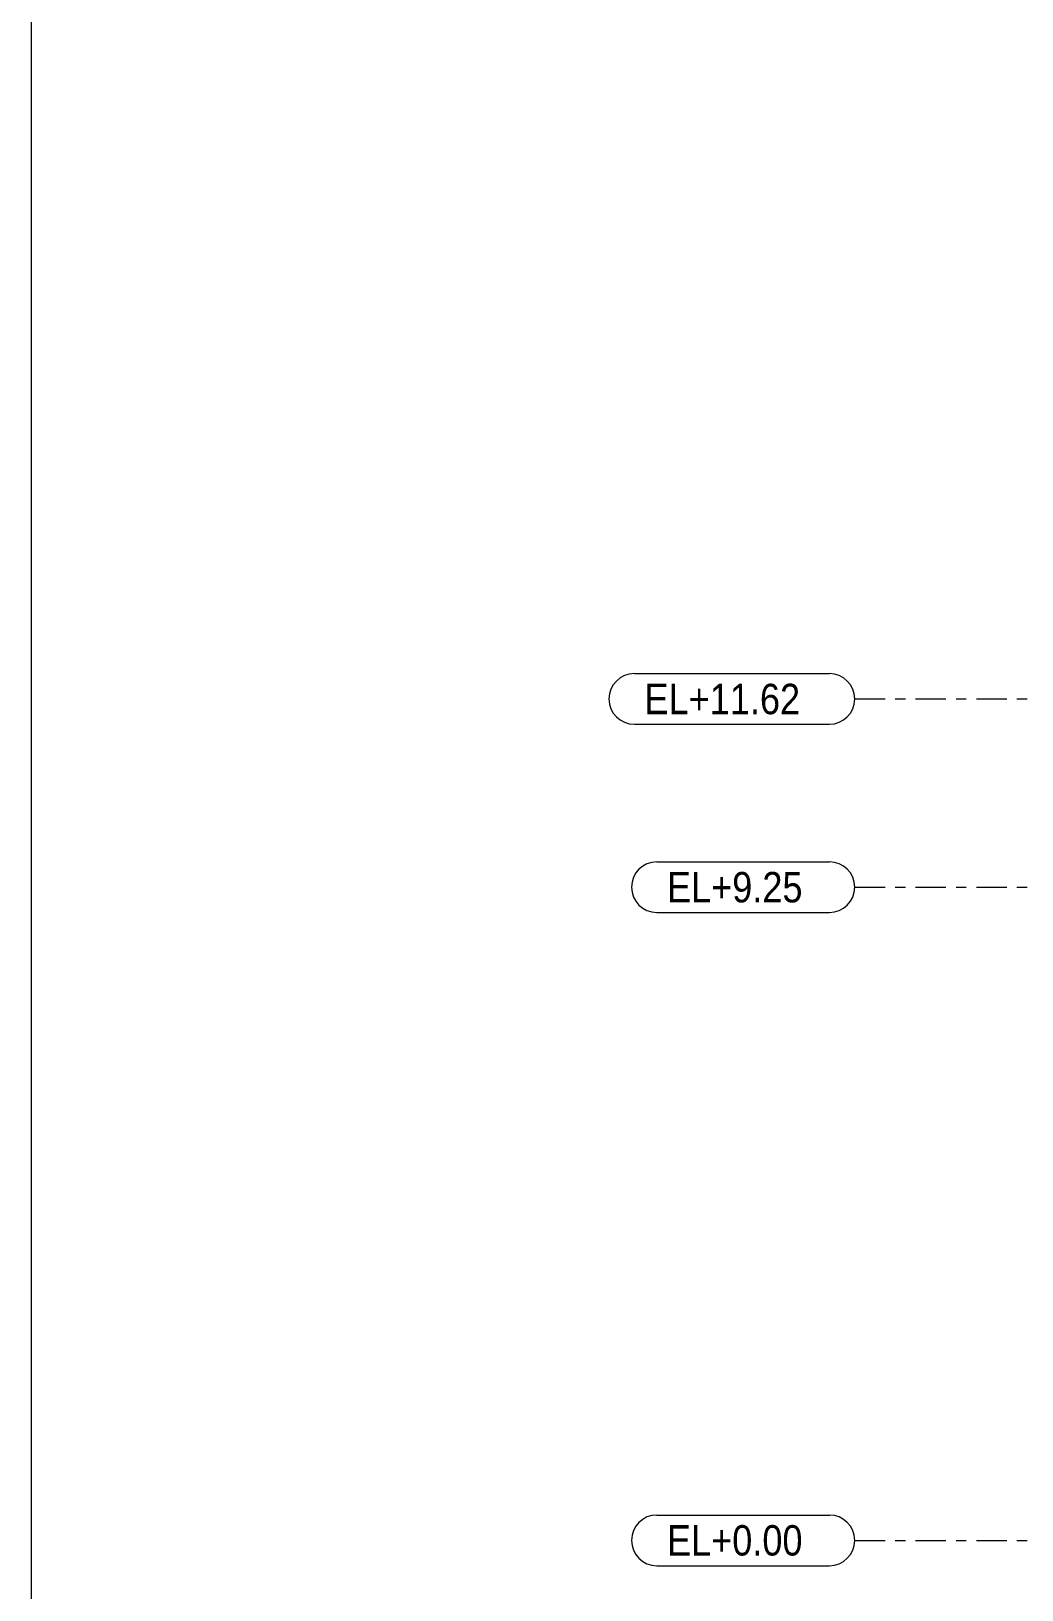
# Model space of a CAD drawing. Header units: millimetres. Extents: x -94 to 729, y -75 to 499.
# Drawn here: x -91.2 to 6.5, y 9.4 to 163.2 of the extents above; entities that cross this region are included whole.
import ezdxf

# ---------------------------------------------------------------- set-up
doc = ezdxf.new("R2010")
doc.units = ezdxf.units.MM
doc.linetypes.add('XKITLINE00', pattern=[0])
doc.linetypes.add('XKITLINE03', pattern=[6, 3, -1, 1, -1])
doc.layers.add('DrawingSheet', color=5, linetype='Continuous', lineweight=0)
doc.layers.add('S-grid', color=1, linetype='Continuous', lineweight=0)
doc.styles.add('ARIAL', font='ARIAL.TTF')

# ---------------------------------------------------------------- blocks, each defined once
blk = doc.blocks.new('*A546')
at = {"layer": 'DrawingSheet', "color": 5, "linetype": 'XKITLINE00', "lineweight": 0}
blk.add_line((-91.23, 499.3), (-91.23, -74.7), dxfattribs=at)
blk = doc.blocks.new('*A549')
at = {"layer": 'S-grid', "color": 1, "linetype": 'XKITLINE03', "lineweight": 0}
blk.add_line((-10, 97.32), (97.58, 97.32), dxfattribs=at)
at = {"layer": 'S-grid', "color": 3, "style": 'ARIAL', "width": 0.85}
blk.add_text('EL+11.62', height=3, dxfattribs=at).set_placement((-30.74, 95.82))
blk = doc.blocks.new('*A550')
at = {"layer": 'S-grid', "color": 1, "linetype": 'XKITLINE03', "lineweight": 0}
blk.add_line((-10, 78.75), (433.44, 78.75), dxfattribs=at)
at = {"layer": 'S-grid', "color": 3, "style": 'ARIAL', "width": 0.85}
blk.add_text('EL+9.25', height=3, dxfattribs=at).set_placement((-28.52, 77.25))
blk = doc.blocks.new('*A551')
at = {"layer": 'S-grid', "color": 1, "linetype": 'XKITLINE03', "lineweight": 0}
blk.add_line((-10, 14.29), (588.78, 14.29), dxfattribs=at)
at = {"layer": 'S-grid', "color": 3, "style": 'ARIAL', "width": 0.85}
blk.add_text('EL+0.00', height=3, dxfattribs=at).set_placement((-28.52, 12.79))
blk = doc.blocks.new('*A685')
at = {"layer": 'S-grid', "color": 1, "linetype": 'XKITLINE00', "lineweight": 0}
for p, q in [((-29.52, 16.79), (-12.5, 16.79)), ((-29.52, 11.79), (-12.5, 11.79))]:
    blk.add_line(p, q, dxfattribs=at)
for centre, start, end in [((-29.52, 14.29), 90, 270), ((-12.5, 14.29), 270, 90)]:
    blk.add_arc(centre, 2.5, start, end, dxfattribs=at)
blk = doc.blocks.new('*A745')
at = {"layer": 'S-grid', "color": 1, "linetype": 'XKITLINE00', "lineweight": 0}
for p, q in [((-31.74, 99.82), (-12.5, 99.82)), ((-31.74, 94.82), (-12.5, 94.82))]:
    blk.add_line(p, q, dxfattribs=at)
for centre, start, end in [((-31.74, 97.32), 90, 270), ((-12.5, 97.32), 270, 90)]:
    blk.add_arc(centre, 2.5, start, end, dxfattribs=at)
blk = doc.blocks.new('*A746')
at = {"layer": 'S-grid', "color": 1, "linetype": 'XKITLINE00', "lineweight": 0}
for p, q in [((-29.52, 81.25), (-12.5, 81.25)), ((-29.52, 76.25), (-12.5, 76.25))]:
    blk.add_line(p, q, dxfattribs=at)
for centre, start, end in [((-29.52, 78.75), 90, 270), ((-12.5, 78.75), 270, 90)]:
    blk.add_arc(centre, 2.5, start, end, dxfattribs=at)

msp = doc.modelspace()

# ---------------------------------------------------------------- block references
at = {"lineweight": 0}
for name in ['*A546', '*A745', '*A549', '*A746', '*A550', '*A685', '*A551']:
    msp.add_blockref(name, (0, 0), dxfattribs=at)

doc.saveas('drawing.dxf')
